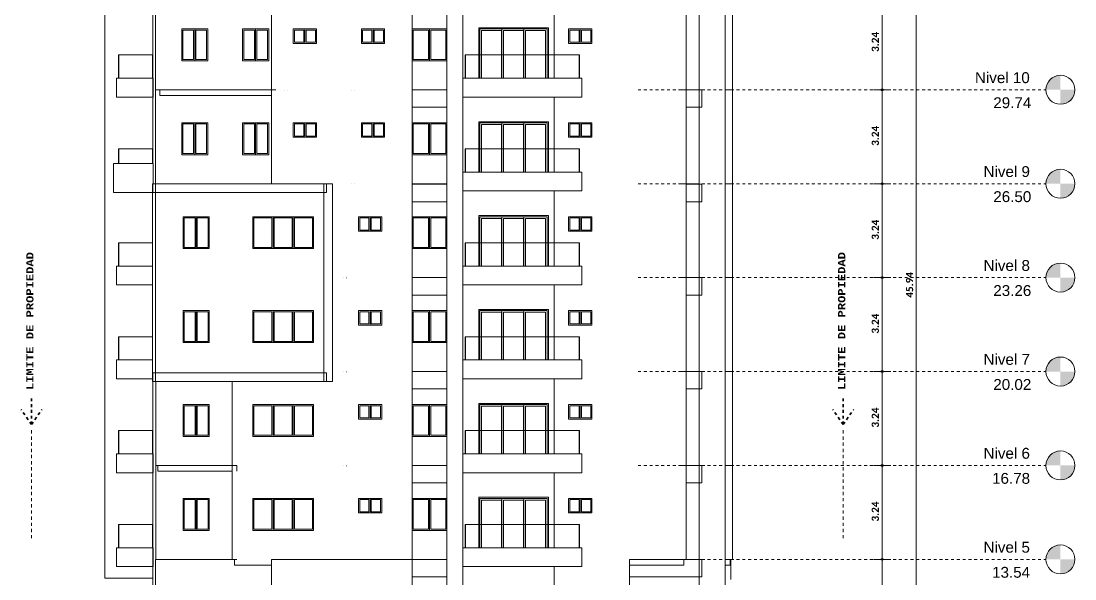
# Model space of a CAD drawing. Header units: metres. Extents: x -144 to 1000, y -717 to 29.
# Drawn here: x 32.88 to 69.24, y -646.82 to -627.57 of the extents above; entities that cross this region are included whole.
import ezdxf

# ---------------------------------------------------------------- set-up
doc = ezdxf.new("R2010")
doc.units = ezdxf.units.M
for name, pattern in [('Basculante', [0.11625, 0.075, -0.04125]), ('basculante modificado', [0.18, 0.1125, -0.0675]), ('Punto 1 mm', [0.075, 0, -0.075])]:
    doc.linetypes.add(name, pattern=pattern)
doc.layers.get('0').update_dxf_attribs({"color": 1})
for name, color, linetype, lineweight in [('A-ANNO-DIMS', 1, 'Continuous', 9), ('A-DETL', 1, 'Continuous', 9), ('A-DOOR-FRAM', 1, 'Continuous', 9), ('A-FLOR', 2, 'Continuous', 9), ('A-FLOR-HRAL', 1, 'Continuous', 9), ('A-FLOR-LEVL', 51, 'Continuous', 9), ('A-GLAZ', 1, 'Continuous', 9), ('A-WALL', 4, 'Continuous', 9), ('G-ANNO-TEXT', 2, 'Continuous', 9), ('P-SANR-FIXT', 1, 'Continuous', 9), ('S-BEAM', 1, 'Continuous', 9), ('S-COLS', 7, 'Continuous', 9)]:
    doc.layers.add(name, color=color, linetype=linetype, lineweight=lineweight)
doc.styles.add('Arial', font='arial.ttf', dxfattribs={"height": 0.433594})
doc.styles.add('Calibri_B', font='calibrib.ttf', dxfattribs={"height": 0.165})
doc.styles.add('Courier New_B', font='courbd.ttf', dxfattribs={"height": 0.1125})

# ---------------------------------------------------------------- blocks, each defined once
blk = doc.blocks.new('WEWE')
at = {"layer": 'A-ANNO-DIMS', "lineweight": 25}
h = blk.add_hatch(color=256, dxfattribs=at)
edge = h.paths.add_edge_path()
edge.add_arc((62.586, -629.942), 0.0312, 0, 360)
h = blk.add_hatch(color=256, dxfattribs=at)
edge = h.paths.add_edge_path()
edge.add_arc((62.586, -629.942), 0.0312, 0, 360)
h = blk.add_hatch(color=256, dxfattribs=at)
edge = h.paths.add_edge_path()
edge.add_arc((62.586, -633.182), 0.0312, 0, 360)
h = blk.add_hatch(color=256, dxfattribs=at)
edge = h.paths.add_edge_path()
edge.add_arc((62.586, -633.182), 0.0312, 0, 360)
h = blk.add_hatch(color=256, dxfattribs=at)
edge = h.paths.add_edge_path()
edge.add_arc((62.586, -636.422), 0.0312, 0, 360)
h = blk.add_hatch(color=256, dxfattribs=at)
edge = h.paths.add_edge_path()
edge.add_arc((62.586, -636.422), 0.0312, 0, 360)
h = blk.add_hatch(color=256, dxfattribs=at)
edge = h.paths.add_edge_path()
edge.add_arc((62.586, -639.662), 0.0312, 0, 360)
h = blk.add_hatch(color=256, dxfattribs=at)
edge = h.paths.add_edge_path()
edge.add_arc((62.586, -639.662), 0.0312, 0, 360)
h = blk.add_hatch(color=256, dxfattribs=at)
edge = h.paths.add_edge_path()
edge.add_arc((62.586, -642.902), 0.0312, 0, 360)
h = blk.add_hatch(color=256, dxfattribs=at)
edge = h.paths.add_edge_path()
edge.add_arc((62.586, -642.902), 0.0312, 0, 360)
h = blk.add_hatch(color=256, dxfattribs=at)
edge = h.paths.add_edge_path()
edge.add_arc((62.586, -646.142), 0.0312, 0, 360)
h = blk.add_hatch(color=256, dxfattribs=at)
edge = h.paths.add_edge_path()
edge.add_arc((62.586, -646.142), 0.0312, 0, 360)
at = {"layer": 'A-FLOR-LEVL'}
h = blk.add_hatch(color=256, dxfattribs=at)
edge = h.paths.add_edge_path()
edge.add_line((68.74, -629.942), (68.24, -629.942))
edge.add_arc((68.74, -629.942), 0.5, 90, 180, ccw=False)
edge.add_line((68.74, -629.442), (68.74, -629.942))
h = blk.add_hatch(color=256, dxfattribs=at)
edge = h.paths.add_edge_path()
edge.add_line((68.74, -630.442), (68.74, -629.942))
edge.add_line((68.74, -629.942), (69.24, -629.942))
edge.add_arc((68.74, -629.942), 0.5, 270, 360, ccw=False)
h = blk.add_hatch(color=256, dxfattribs=at)
edge = h.paths.add_edge_path()
edge.add_line((68.74, -633.182), (68.24, -633.182))
edge.add_arc((68.74, -633.182), 0.5, 90, 180, ccw=False)
edge.add_line((68.74, -632.682), (68.74, -633.182))
h = blk.add_hatch(color=256, dxfattribs=at)
edge = h.paths.add_edge_path()
edge.add_line((68.74, -633.682), (68.74, -633.182))
edge.add_line((68.74, -633.182), (69.24, -633.182))
edge.add_arc((68.74, -633.182), 0.5, 270, 360, ccw=False)
h = blk.add_hatch(color=256, dxfattribs=at)
edge = h.paths.add_edge_path()
edge.add_line((68.74, -636.422), (68.24, -636.422))
edge.add_arc((68.74, -636.422), 0.5, 90, 180, ccw=False)
edge.add_line((68.74, -635.922), (68.74, -636.422))
h = blk.add_hatch(color=256, dxfattribs=at)
edge = h.paths.add_edge_path()
edge.add_line((68.74, -636.922), (68.74, -636.422))
edge.add_line((68.74, -636.422), (69.24, -636.422))
edge.add_arc((68.74, -636.422), 0.5, 270, 360, ccw=False)
h = blk.add_hatch(color=256, dxfattribs=at)
edge = h.paths.add_edge_path()
edge.add_line((68.74, -639.662), (68.24, -639.662))
edge.add_arc((68.74, -639.662), 0.5, 90, 180, ccw=False)
edge.add_line((68.74, -639.162), (68.74, -639.662))
h = blk.add_hatch(color=256, dxfattribs=at)
edge = h.paths.add_edge_path()
edge.add_line((68.74, -640.162), (68.74, -639.662))
edge.add_line((68.74, -639.662), (69.24, -639.662))
edge.add_arc((68.74, -639.662), 0.5, 270, 360, ccw=False)
h = blk.add_hatch(color=256, dxfattribs=at)
edge = h.paths.add_edge_path()
edge.add_line((68.74, -642.902), (68.24, -642.902))
edge.add_arc((68.74, -642.902), 0.5, 90, 180, ccw=False)
edge.add_line((68.74, -642.402), (68.74, -642.902))
h = blk.add_hatch(color=256, dxfattribs=at)
edge = h.paths.add_edge_path()
edge.add_line((68.74, -643.402), (68.74, -642.902))
edge.add_line((68.74, -642.902), (69.24, -642.902))
edge.add_arc((68.74, -642.902), 0.5, 270, 360, ccw=False)
h = blk.add_hatch(color=256, dxfattribs=at)
edge = h.paths.add_edge_path()
edge.add_line((68.74, -646.142), (68.24, -646.142))
edge.add_arc((68.74, -646.142), 0.5, 90, 180, ccw=False)
edge.add_line((68.74, -645.642), (68.74, -646.142))
h = blk.add_hatch(color=256, dxfattribs=at)
edge = h.paths.add_edge_path()
edge.add_line((68.74, -646.642), (68.74, -646.142))
edge.add_line((68.74, -646.142), (69.24, -646.142))
edge.add_arc((68.74, -646.142), 0.5, 270, 360, ccw=False)
at = {"layer": 'A-ANNO-DIMS'}
for p, q in [((63.768, -613.742), (63.768, -659.682)), ((62.586, -626.702), (62.586, -629.942)), ((62.586, -629.942), (62.286, -629.942)), ((62.586, -629.942), (62.286, -629.942)), ((62.586, -629.942), (62.886, -629.942)), ((62.586, -629.942), (62.586, -633.182)), ((62.586, -629.942), (62.886, -629.942)), ((62.586, -633.182), (62.286, -633.182)), ((62.586, -633.182), (62.286, -633.182)), ((62.586, -633.182), (62.886, -633.182)), ((62.586, -633.182), (62.586, -636.422)), ((62.586, -633.182), (62.886, -633.182)), ((62.586, -636.422), (62.286, -636.422)), ((62.586, -636.422), (62.286, -636.422)), ((62.586, -636.422), (62.886, -636.422)), ((62.586, -636.422), (62.586, -639.662)), ((62.586, -636.422), (62.886, -636.422)), ((62.586, -639.662), (62.286, -639.662)), ((62.586, -639.662), (62.286, -639.662)), ((62.586, -639.662), (62.886, -639.662)), ((62.586, -639.662), (62.586, -642.902)), ((62.586, -639.662), (62.886, -639.662)), ((62.586, -642.902), (62.286, -642.902)), ((62.586, -642.902), (62.286, -642.902)), ((62.586, -642.902), (62.886, -642.902)), ((62.586, -642.902), (62.586, -646.142)), ((62.586, -642.902), (62.886, -642.902)), ((62.586, -646.142), (62.286, -646.142)), ((62.586, -646.142), (62.286, -646.142)), ((62.586, -646.142), (62.886, -646.142)), ((62.586, -646.142), (62.586, -649.382)), ((62.586, -646.142), (62.886, -646.142))]:
    blk.add_line(p, q, dxfattribs=at)
at = {"layer": 'A-ANNO-DIMS', "lineweight": 25}
for centre in [(62.586, -629.942), (62.586, -629.942), (62.586, -633.182), (62.586, -633.182), (62.586, -636.422), (62.586, -636.422), (62.586, -639.662), (62.586, -639.662), (62.586, -642.902), (62.586, -642.902), (62.586, -646.142), (62.586, -646.142)]:
    blk.add_circle(centre, 0.0312, dxfattribs=at)
at = {"layer": 'A-DETL', "color": 7, "linetype": 'Basculante', "lineweight": 35}
for p, q in [((33.24, -641.488), (33.24, -640.574)), ((61.248, -641.488), (61.248, -640.574)), ((33.24, -641.488), (32.88, -640.974)), ((33.24, -641.488), (33.599, -640.974)), ((61.248, -641.488), (60.889, -640.974)), ((61.248, -641.488), (61.607, -640.974))]:
    blk.add_line(p, q, dxfattribs=at)
at = {"layer": 'A-DETL', "color": 7, "linetype": 'basculante modificado'}
for p, q in [((33.24, -641.69), (33.24, -645.499)), ((61.248, -641.69), (61.248, -645.499))]:
    blk.add_line(p, q, dxfattribs=at)
at = {"layer": 'A-DOOR-FRAM'}
for p, q in [((51.073, -627.802), (48.673, -627.802)), ((48.673, -628.742), (48.673, -627.802)), ((48.713, -627.842), (48.713, -628.742)), ((48.713, -627.842), (51.033, -627.842)), ((48.768, -628.742), (48.768, -627.897)), ((48.768, -627.897), (49.459, -627.897)), ((49.459, -627.897), (49.459, -628.742)), ((49.473, -627.842), (49.473, -628.742)), ((49.528, -628.742), (49.528, -627.897)), ((49.528, -627.897), (50.219, -627.897)), ((50.219, -627.897), (50.219, -628.742)), ((50.232, -627.842), (50.232, -628.742)), ((50.287, -628.742), (50.287, -627.897)), ((50.287, -627.897), (50.978, -627.897)), ((50.978, -627.897), (50.978, -628.742)), ((51.033, -627.842), (51.033, -628.742)), ((51.073, -628.742), (51.073, -627.802)), ((51.073, -631.042), (48.673, -631.042)), ((48.673, -631.982), (48.673, -631.042)), ((48.713, -631.082), (48.713, -631.982)), ((48.713, -631.082), (51.033, -631.082)), ((48.768, -631.982), (48.768, -631.137)), ((48.768, -631.137), (49.459, -631.137)), ((49.459, -631.137), (49.459, -631.982)), ((49.473, -631.082), (49.473, -631.982)), ((49.528, -631.982), (49.528, -631.137)), ((49.528, -631.137), (50.219, -631.137)), ((50.219, -631.137), (50.219, -631.982)), ((50.232, -631.082), (50.232, -631.982)), ((50.287, -631.982), (50.287, -631.137)), ((50.287, -631.137), (50.978, -631.137)), ((50.978, -631.137), (50.978, -631.982)), ((51.033, -631.082), (51.033, -631.982)), ((51.073, -631.982), (51.073, -631.042)), ((51.073, -634.282), (48.673, -634.282)), ((48.673, -635.222), (48.673, -634.282)), ((48.713, -634.322), (48.713, -635.222)), ((48.713, -634.322), (51.033, -634.322)), ((48.768, -635.222), (48.768, -634.377)), ((48.768, -634.377), (49.459, -634.377)), ((49.459, -634.377), (49.459, -635.222)), ((49.473, -634.322), (49.473, -635.222)), ((49.528, -635.222), (49.528, -634.377)), ((49.528, -634.377), (50.219, -634.377)), ((50.219, -634.377), (50.219, -635.222)), ((50.232, -634.322), (50.232, -635.222)), ((50.287, -635.222), (50.287, -634.377)), ((50.287, -634.377), (50.978, -634.377)), ((50.978, -634.377), (50.978, -635.222)), ((51.033, -634.322), (51.033, -635.222)), ((51.073, -635.222), (51.073, -634.282)), ((51.073, -637.522), (48.673, -637.522)), ((48.673, -638.462), (48.673, -637.522)), ((48.713, -637.562), (48.713, -638.462)), ((48.713, -637.562), (51.033, -637.562)), ((48.768, -638.462), (48.768, -637.617)), ((48.768, -637.617), (49.459, -637.617)), ((49.459, -637.617), (49.459, -638.462)), ((49.473, -637.562), (49.473, -638.462)), ((49.528, -638.462), (49.528, -637.617)), ((49.528, -637.617), (50.219, -637.617)), ((50.219, -637.617), (50.219, -638.462)), ((50.232, -637.562), (50.232, -638.462)), ((50.287, -638.462), (50.287, -637.617)), ((50.287, -637.617), (50.978, -637.617)), ((50.978, -637.617), (50.978, -638.462)), ((51.033, -637.562), (51.033, -638.462)), ((51.073, -638.462), (51.073, -637.522)), ((51.073, -640.762), (48.673, -640.762)), ((48.673, -641.702), (48.673, -640.762)), ((48.713, -640.802), (48.713, -641.702)), ((48.713, -640.802), (51.033, -640.802)), ((48.768, -641.702), (48.768, -640.857)), ((48.768, -640.857), (49.459, -640.857)), ((49.459, -640.857), (49.459, -641.702)), ((49.473, -640.802), (49.473, -641.702)), ((49.528, -641.702), (49.528, -640.857)), ((49.528, -640.857), (50.219, -640.857)), ((50.219, -640.857), (50.219, -641.702)), ((50.232, -640.802), (50.232, -641.702)), ((50.287, -641.702), (50.287, -640.857)), ((50.287, -640.857), (50.978, -640.857)), ((50.978, -640.857), (50.978, -641.702)), ((51.033, -640.802), (51.033, -641.702)), ((51.073, -641.702), (51.073, -640.762)), ((51.073, -644.002), (48.673, -644.002)), ((48.673, -644.942), (48.673, -644.002)), ((48.713, -644.042), (48.713, -644.942)), ((48.713, -644.042), (51.033, -644.042)), ((48.768, -644.942), (48.768, -644.097)), ((48.768, -644.097), (49.459, -644.097)), ((49.459, -644.097), (49.459, -644.942)), ((49.473, -644.042), (49.473, -644.942)), ((49.528, -644.942), (49.528, -644.097)), ((49.528, -644.097), (50.219, -644.097)), ((50.219, -644.097), (50.219, -644.942)), ((50.232, -644.042), (50.232, -644.942)), ((50.287, -644.942), (50.287, -644.097)), ((50.287, -644.097), (50.978, -644.097)), ((50.978, -644.097), (50.978, -644.942)), ((51.033, -644.042), (51.033, -644.942)), ((51.073, -644.942), (51.073, -644.002))]:
    blk.add_line(p, q, dxfattribs=at)
at = {"layer": 'A-DOOR-FRAM', "color": 254, "true_color": 0xcccccc}
for p, q in [((48.673, -629.542), (48.673, -628.742)), ((48.713, -628.742), (48.713, -629.542)), ((48.768, -629.542), (48.768, -628.742)), ((49.459, -628.742), (49.459, -629.542)), ((49.473, -628.742), (49.473, -629.542)), ((49.528, -629.542), (49.528, -628.742)), ((50.219, -628.742), (50.219, -629.542)), ((50.232, -628.742), (50.232, -629.542)), ((50.287, -629.542), (50.287, -628.742)), ((50.978, -628.742), (50.978, -629.542)), ((51.033, -628.742), (51.033, -629.542)), ((51.073, -629.542), (51.073, -628.742)), ((48.673, -632.782), (48.673, -631.982)), ((48.713, -631.982), (48.713, -632.782)), ((48.768, -632.782), (48.768, -631.982)), ((49.459, -631.982), (49.459, -632.782)), ((49.473, -631.982), (49.473, -632.782)), ((49.528, -632.782), (49.528, -631.982)), ((50.219, -631.982), (50.219, -632.782)), ((50.232, -631.982), (50.232, -632.782)), ((50.287, -632.782), (50.287, -631.982)), ((50.978, -631.982), (50.978, -632.782)), ((51.033, -631.982), (51.033, -632.782)), ((51.073, -632.782), (51.073, -631.982)), ((48.673, -636.022), (48.673, -635.222)), ((48.713, -635.222), (48.713, -636.022)), ((48.768, -636.022), (48.768, -635.222)), ((49.459, -635.222), (49.459, -636.022)), ((49.473, -635.222), (49.473, -636.022)), ((49.528, -636.022), (49.528, -635.222)), ((50.219, -635.222), (50.219, -636.022)), ((50.232, -635.222), (50.232, -636.022)), ((50.287, -636.022), (50.287, -635.222)), ((50.978, -635.222), (50.978, -636.022)), ((51.033, -635.222), (51.033, -636.022)), ((51.073, -636.022), (51.073, -635.222)), ((48.673, -639.262), (48.673, -638.462)), ((48.713, -638.462), (48.713, -639.262)), ((48.768, -639.262), (48.768, -638.462)), ((49.459, -638.462), (49.459, -639.262)), ((49.473, -638.462), (49.473, -639.262)), ((49.528, -639.262), (49.528, -638.462)), ((50.219, -638.462), (50.219, -639.262)), ((50.232, -638.462), (50.232, -639.262)), ((50.287, -639.262), (50.287, -638.462)), ((50.978, -638.462), (50.978, -639.262)), ((51.033, -638.462), (51.033, -639.262)), ((51.073, -639.262), (51.073, -638.462)), ((48.673, -642.502), (48.673, -641.702)), ((48.713, -641.702), (48.713, -642.502)), ((48.768, -642.502), (48.768, -641.702)), ((49.459, -641.702), (49.459, -642.502)), ((49.473, -641.702), (49.473, -642.502)), ((49.528, -642.502), (49.528, -641.702)), ((50.219, -641.702), (50.219, -642.502)), ((50.232, -641.702), (50.232, -642.502)), ((50.287, -642.502), (50.287, -641.702)), ((50.978, -641.702), (50.978, -642.502)), ((51.033, -641.702), (51.033, -642.502)), ((51.073, -642.502), (51.073, -641.702)), ((48.673, -645.742), (48.673, -644.942)), ((48.713, -644.942), (48.713, -645.742)), ((48.768, -645.742), (48.768, -644.942)), ((49.459, -644.942), (49.459, -645.742)), ((49.473, -644.942), (49.473, -645.742)), ((49.528, -645.742), (49.528, -644.942)), ((50.219, -644.942), (50.219, -645.742)), ((50.232, -644.942), (50.232, -645.742)), ((50.287, -645.742), (50.287, -644.942)), ((50.978, -644.942), (50.978, -645.742)), ((51.033, -644.942), (51.033, -645.742)), ((51.073, -645.742), (51.073, -644.942))]:
    blk.add_line(p, q, dxfattribs=at)
at = {"layer": 'A-FLOR'}
for p, q in [((40.244, -646.142), (40.244, -646.342)), ((41.523, -646.342), (40.244, -646.342)), ((55.748, -646.342), (53.873, -646.342)), ((55.748, -646.142), (55.748, -646.342)), ((57.348, -646.342), (57.173, -646.342)), ((57.348, -646.142), (57.348, -646.342))]:
    blk.add_line(p, q, dxfattribs=at)
at = {"layer": 'A-FLOR-HRAL'}
for p, q in [((36.237, -629.542), (36.237, -628.742)), ((37.418, -628.742), (36.237, -628.742)), ((37.418, -628.742), (37.418, -629.542)), ((48.198, -628.742), (52.145, -628.742)), ((48.198, -628.742), (48.198, -629.542)), ((52.145, -628.742), (52.145, -629.542)), ((36.237, -632.482), (36.237, -631.982)), ((37.418, -631.982), (36.237, -631.982)), ((37.418, -631.982), (37.418, -632.482)), ((48.198, -631.982), (52.145, -631.982)), ((48.198, -631.982), (48.198, -632.782)), ((52.145, -631.982), (52.145, -632.782)), ((36.237, -636.022), (36.237, -635.222)), ((37.413, -635.222), (36.237, -635.222)), ((48.198, -635.222), (52.145, -635.222)), ((48.198, -635.222), (48.198, -636.022)), ((52.145, -635.222), (52.145, -636.022)), ((36.237, -639.262), (36.237, -638.462)), ((37.413, -638.462), (36.237, -638.462)), ((48.198, -638.462), (52.145, -638.462)), ((48.198, -638.462), (48.198, -639.262)), ((52.145, -638.462), (52.145, -639.262)), ((36.237, -642.502), (36.237, -641.702)), ((37.418, -641.702), (36.237, -641.702)), ((37.418, -641.702), (37.418, -642.502)), ((48.198, -641.702), (52.145, -641.702)), ((48.198, -641.702), (48.198, -642.502)), ((52.145, -641.702), (52.145, -642.502)), ((36.237, -645.742), (36.237, -644.942)), ((37.418, -644.942), (36.237, -644.942)), ((37.418, -644.942), (37.418, -645.742)), ((48.198, -644.942), (52.145, -644.942)), ((48.198, -644.942), (48.198, -645.742)), ((52.145, -644.942), (52.145, -645.742))]:
    blk.add_line(p, q, dxfattribs=at)
at = {"layer": 'A-FLOR-HRAL', "color": 254, "true_color": 0xcccccc}
for p, q in [((36.237, -628.742), (36.249, -628.742)), ((36.249, -628.742), (36.249, -629.542)), ((37.418, -628.742), (36.249, -628.742)), ((37.418, -629.542), (37.418, -628.742)), ((48.198, -629.542), (48.198, -628.742)), ((48.198, -628.742), (48.21, -628.742)), ((48.21, -628.742), (48.198, -628.742)), ((48.21, -629.542), (48.21, -628.742)), ((48.21, -628.742), (48.21, -629.542)), ((48.21, -628.742), (52.133, -628.742)), ((52.133, -628.742), (52.145, -628.742)), ((52.133, -629.542), (52.133, -628.742)), ((52.133, -629.542), (52.133, -628.742)), ((52.133, -628.742), (52.145, -628.742)), ((52.145, -628.742), (52.145, -629.542)), ((36.237, -631.982), (36.249, -631.982)), ((36.249, -631.982), (36.249, -632.482)), ((37.418, -631.982), (36.249, -631.982)), ((37.418, -632.482), (37.418, -631.982)), ((48.198, -632.782), (48.198, -631.982)), ((48.198, -631.982), (48.21, -631.982)), ((48.21, -631.982), (48.198, -631.982)), ((48.21, -632.782), (48.21, -631.982)), ((48.21, -631.982), (48.21, -632.782)), ((48.21, -631.982), (52.133, -631.982)), ((52.133, -631.982), (52.145, -631.982)), ((52.133, -632.782), (52.133, -631.982)), ((52.133, -632.782), (52.133, -631.982)), ((52.133, -631.982), (52.145, -631.982)), ((52.145, -631.982), (52.145, -632.782)), ((36.237, -635.222), (36.249, -635.222)), ((36.249, -635.222), (36.249, -636.022)), ((37.413, -635.222), (36.249, -635.222)), ((48.198, -636.022), (48.198, -635.222)), ((48.198, -635.222), (48.21, -635.222)), ((48.21, -635.222), (48.198, -635.222)), ((48.21, -636.022), (48.21, -635.222)), ((48.21, -635.222), (48.21, -636.022)), ((48.21, -635.222), (52.133, -635.222)), ((52.133, -635.222), (52.145, -635.222)), ((52.133, -636.022), (52.133, -635.222)), ((52.133, -636.022), (52.133, -635.222)), ((52.133, -635.222), (52.145, -635.222)), ((52.145, -635.222), (52.145, -636.022)), ((36.237, -638.462), (36.249, -638.462)), ((36.249, -638.462), (36.249, -639.262)), ((37.413, -638.462), (36.249, -638.462)), ((48.198, -639.262), (48.198, -638.462)), ((48.198, -638.462), (48.21, -638.462)), ((48.21, -638.462), (48.198, -638.462)), ((48.21, -639.262), (48.21, -638.462)), ((48.21, -638.462), (48.21, -639.262)), ((48.21, -638.462), (52.133, -638.462)), ((52.133, -638.462), (52.145, -638.462)), ((52.133, -639.262), (52.133, -638.462)), ((52.133, -639.262), (52.133, -638.462)), ((52.133, -638.462), (52.145, -638.462)), ((52.145, -638.462), (52.145, -639.262)), ((36.237, -641.702), (36.249, -641.702)), ((36.249, -641.702), (36.249, -642.502)), ((37.418, -641.702), (36.249, -641.702)), ((37.418, -642.502), (37.418, -641.702)), ((48.198, -642.502), (48.198, -641.702)), ((48.198, -641.702), (48.21, -641.702)), ((48.21, -641.702), (48.198, -641.702)), ((48.21, -642.502), (48.21, -641.702)), ((48.21, -641.702), (48.21, -642.502)), ((48.21, -641.702), (52.133, -641.702)), ((52.133, -641.702), (52.145, -641.702)), ((52.133, -642.502), (52.133, -641.702)), ((52.133, -642.502), (52.133, -641.702)), ((52.133, -641.702), (52.145, -641.702)), ((52.145, -641.702), (52.145, -642.502)), ((36.237, -644.942), (36.249, -644.942)), ((36.249, -644.942), (36.249, -645.742)), ((37.418, -644.942), (36.249, -644.942)), ((37.418, -645.742), (37.418, -644.942)), ((48.198, -645.742), (48.198, -644.942)), ((48.198, -644.942), (48.21, -644.942)), ((48.21, -644.942), (48.198, -644.942)), ((48.21, -645.742), (48.21, -644.942)), ((48.21, -644.942), (48.21, -645.742)), ((48.21, -644.942), (52.133, -644.942)), ((52.133, -644.942), (52.145, -644.942)), ((52.133, -645.742), (52.133, -644.942)), ((52.133, -645.742), (52.133, -644.942)), ((52.133, -644.942), (52.145, -644.942)), ((52.145, -644.942), (52.145, -645.742))]:
    blk.add_line(p, q, dxfattribs=at)
at = {"layer": 'A-FLOR-LEVL', "color": 251, "linetype": 'Punto 1 mm', "true_color": 0x6c6c6c}
for p, q in [((54.168, -629.942), (68.24, -629.942)), ((54.168, -633.182), (68.24, -633.182)), ((54.168, -636.422), (68.24, -636.422)), ((54.168, -639.662), (68.24, -639.662)), ((54.168, -642.902), (68.24, -642.902)), ((54.168, -646.142), (68.24, -646.142))]:
    blk.add_line(p, q, dxfattribs=at)
at = {"layer": 'A-FLOR-LEVL'}
for centre in [(68.74, -629.942), (68.74, -633.182), (68.74, -636.422), (68.74, -639.662), (68.74, -642.902), (68.74, -646.142)]:
    blk.add_circle(centre, 0.5, dxfattribs=at)
at = {"layer": 'A-GLAZ'}
for p, q in [((38.463, -627.882), (38.463, -628.902)), ((38.833, -627.882), (38.463, -627.882)), ((38.833, -628.902), (38.833, -627.882)), ((38.873, -628.942), (38.873, -627.842)), ((38.873, -627.842), (38.873, -628.942)), ((38.913, -627.882), (38.913, -628.902)), ((39.283, -627.882), (38.913, -627.882)), ((39.283, -628.902), (39.283, -627.882)), ((40.563, -627.882), (40.563, -628.902)), ((40.933, -627.882), (40.563, -627.882)), ((40.933, -628.902), (40.933, -627.882)), ((40.973, -628.942), (40.973, -627.842)), ((40.973, -627.842), (40.973, -628.942)), ((41.013, -627.882), (41.013, -628.902)), ((41.383, -627.882), (41.013, -627.882)), ((41.383, -628.902), (41.383, -627.882)), ((42.633, -627.882), (42.313, -627.882)), ((42.313, -627.882), (42.313, -628.302)), ((42.633, -628.302), (42.633, -627.882)), ((42.673, -627.842), (42.673, -628.342)), ((42.673, -628.342), (42.673, -627.842)), ((43.033, -627.882), (42.713, -627.882)), ((42.713, -627.882), (42.713, -628.302)), ((43.033, -628.302), (43.033, -627.882)), ((44.983, -627.882), (44.663, -627.882)), ((44.663, -627.882), (44.663, -628.302)), ((44.983, -628.302), (44.983, -627.882)), ((45.023, -628.342), (45.023, -627.842)), ((45.023, -627.842), (45.023, -628.342)), ((45.383, -627.882), (45.063, -627.882)), ((45.063, -627.882), (45.063, -628.302)), ((45.383, -628.302), (45.383, -627.882)), ((46.413, -627.882), (46.413, -628.902)), ((46.933, -627.882), (46.413, -627.882)), ((46.933, -628.902), (46.933, -627.882)), ((46.973, -627.842), (46.973, -628.942)), ((46.973, -628.942), (46.973, -627.842)), ((47.013, -627.882), (47.013, -628.902)), ((47.533, -627.882), (47.013, -627.882)), ((47.533, -628.902), (47.533, -627.882)), ((52.133, -627.882), (51.813, -627.882)), ((51.813, -627.882), (51.813, -628.302)), ((52.133, -628.302), (52.133, -627.882)), ((52.173, -628.342), (52.173, -627.842)), ((52.173, -627.842), (52.173, -628.342)), ((52.533, -627.882), (52.213, -627.882)), ((52.213, -627.882), (52.213, -628.302)), ((52.533, -628.302), (52.533, -627.882)), ((42.633, -628.302), (42.313, -628.302)), ((43.033, -628.302), (42.713, -628.302)), ((44.983, -628.302), (44.663, -628.302)), ((45.383, -628.302), (45.063, -628.302)), ((52.133, -628.302), (51.813, -628.302)), ((52.533, -628.302), (52.213, -628.302)), ((38.833, -628.902), (38.463, -628.902)), ((39.283, -628.902), (38.913, -628.902)), ((40.933, -628.902), (40.563, -628.902)), ((41.383, -628.902), (41.013, -628.902)), ((46.933, -628.902), (46.413, -628.902)), ((47.533, -628.902), (47.013, -628.902)), ((38.463, -631.122), (38.463, -632.142)), ((38.833, -631.122), (38.463, -631.122)), ((38.833, -632.142), (38.833, -631.122)), ((38.873, -632.182), (38.873, -631.082)), ((38.873, -631.082), (38.873, -632.182)), ((38.913, -631.122), (38.913, -632.142)), ((39.283, -631.122), (38.913, -631.122)), ((39.283, -632.142), (39.283, -631.122)), ((40.563, -631.122), (40.563, -632.142)), ((40.933, -631.122), (40.563, -631.122)), ((40.933, -632.142), (40.933, -631.122)), ((40.973, -632.182), (40.973, -631.082)), ((40.973, -631.082), (40.973, -632.182)), ((41.013, -631.122), (41.013, -632.142)), ((41.383, -631.122), (41.013, -631.122)), ((41.383, -632.142), (41.383, -631.122)), ((42.633, -631.122), (42.313, -631.122)), ((42.313, -631.122), (42.313, -631.542)), ((42.633, -631.542), (42.633, -631.122)), ((42.673, -631.082), (42.673, -631.582)), ((42.673, -631.582), (42.673, -631.082)), ((43.033, -631.122), (42.713, -631.122)), ((42.713, -631.122), (42.713, -631.542)), ((43.033, -631.542), (43.033, -631.122)), ((44.983, -631.122), (44.663, -631.122)), ((44.663, -631.122), (44.663, -631.542)), ((44.983, -631.542), (44.983, -631.122)), ((45.023, -631.582), (45.023, -631.082)), ((45.023, -631.082), (45.023, -631.582)), ((45.383, -631.122), (45.063, -631.122)), ((45.063, -631.122), (45.063, -631.542)), ((45.383, -631.542), (45.383, -631.122)), ((46.413, -631.122), (46.413, -632.142)), ((46.933, -631.122), (46.413, -631.122)), ((46.933, -632.142), (46.933, -631.122)), ((46.973, -631.082), (46.973, -632.182)), ((46.973, -632.182), (46.973, -631.082)), ((47.013, -631.122), (47.013, -632.142)), ((47.533, -631.122), (47.013, -631.122)), ((47.533, -632.142), (47.533, -631.122)), ((52.133, -631.122), (51.813, -631.122)), ((51.813, -631.122), (51.813, -631.542)), ((52.133, -631.542), (52.133, -631.122)), ((52.173, -631.582), (52.173, -631.082)), ((52.173, -631.082), (52.173, -631.582)), ((52.533, -631.122), (52.213, -631.122)), ((52.213, -631.122), (52.213, -631.542)), ((52.533, -631.542), (52.533, -631.122)), ((42.633, -631.542), (42.313, -631.542)), ((43.033, -631.542), (42.713, -631.542)), ((44.983, -631.542), (44.663, -631.542)), ((45.383, -631.542), (45.063, -631.542)), ((52.133, -631.542), (51.813, -631.542)), ((52.533, -631.542), (52.213, -631.542)), ((38.833, -632.142), (38.463, -632.142)), ((39.283, -632.142), (38.913, -632.142)), ((40.933, -632.142), (40.563, -632.142)), ((41.383, -632.142), (41.013, -632.142)), ((46.933, -632.142), (46.413, -632.142)), ((47.533, -632.142), (47.013, -632.142)), ((38.511, -634.362), (38.511, -635.382)), ((38.881, -634.362), (38.511, -634.362)), ((38.881, -635.382), (38.881, -634.362)), ((38.921, -635.422), (38.921, -634.322)), ((38.921, -634.322), (38.921, -635.422)), ((38.961, -634.362), (38.961, -635.382)), ((39.331, -634.362), (38.961, -634.362)), ((39.331, -635.382), (39.331, -634.362)), ((41.533, -634.362), (40.913, -634.362)), ((40.913, -634.362), (40.913, -635.382)), ((41.533, -635.382), (41.533, -634.362)), ((41.573, -635.422), (41.573, -634.322)), ((41.573, -634.322), (41.573, -635.422)), ((42.233, -634.362), (41.613, -634.362)), ((41.613, -634.362), (41.613, -635.382)), ((42.233, -635.382), (42.233, -634.362)), ((42.273, -634.322), (42.273, -635.422)), ((42.273, -635.422), (42.273, -634.322)), ((42.933, -634.362), (42.313, -634.362)), ((42.313, -634.362), (42.313, -635.382)), ((42.933, -635.382), (42.933, -634.362)), ((44.883, -634.362), (44.563, -634.362)), ((44.563, -634.362), (44.563, -634.782)), ((44.883, -634.782), (44.883, -634.362)), ((44.923, -634.822), (44.923, -634.322)), ((44.923, -634.322), (44.923, -634.822)), ((45.283, -634.362), (44.963, -634.362)), ((44.963, -634.362), (44.963, -634.782)), ((45.283, -634.782), (45.283, -634.362)), ((46.413, -634.362), (46.413, -635.382)), ((46.933, -634.362), (46.413, -634.362)), ((46.933, -635.382), (46.933, -634.362)), ((46.973, -634.322), (46.973, -635.422)), ((46.973, -635.422), (46.973, -634.322)), ((47.013, -634.362), (47.013, -635.382)), ((47.533, -634.362), (47.013, -634.362)), ((47.533, -635.382), (47.533, -634.362)), ((52.133, -634.362), (51.813, -634.362)), ((51.813, -634.362), (51.813, -634.782)), ((52.133, -634.782), (52.133, -634.362)), ((52.173, -634.822), (52.173, -634.322)), ((52.173, -634.322), (52.173, -634.822)), ((52.533, -634.362), (52.213, -634.362)), ((52.213, -634.362), (52.213, -634.782)), ((52.533, -634.782), (52.533, -634.362)), ((44.883, -634.782), (44.563, -634.782)), ((45.283, -634.782), (44.963, -634.782)), ((52.133, -634.782), (51.813, -634.782)), ((52.533, -634.782), (52.213, -634.782)), ((38.881, -635.382), (38.511, -635.382)), ((39.331, -635.382), (38.961, -635.382)), ((41.533, -635.382), (40.913, -635.382)), ((42.233, -635.382), (41.613, -635.382)), ((42.933, -635.382), (42.313, -635.382)), ((46.933, -635.382), (46.413, -635.382)), ((47.533, -635.382), (47.013, -635.382)), ((38.511, -637.602), (38.511, -638.622)), ((38.881, -637.602), (38.511, -637.602)), ((38.881, -638.622), (38.881, -637.602)), ((38.921, -638.662), (38.921, -637.562)), ((38.921, -637.562), (38.921, -638.662)), ((38.961, -637.602), (38.961, -638.622)), ((39.331, -637.602), (38.961, -637.602)), ((39.331, -638.622), (39.331, -637.602)), ((41.533, -637.602), (40.913, -637.602)), ((40.913, -637.602), (40.913, -638.622)), ((41.533, -638.622), (41.533, -637.602)), ((41.573, -638.662), (41.573, -637.562)), ((41.573, -637.562), (41.573, -638.662)), ((42.233, -637.602), (41.613, -637.602)), ((41.613, -637.602), (41.613, -638.622)), ((42.233, -638.622), (42.233, -637.602)), ((42.273, -637.562), (42.273, -638.662)), ((42.273, -638.662), (42.273, -637.562)), ((42.933, -637.602), (42.313, -637.602)), ((42.313, -637.602), (42.313, -638.622)), ((42.933, -638.622), (42.933, -637.602)), ((44.883, -637.602), (44.563, -637.602)), ((44.563, -637.602), (44.563, -638.022)), ((44.883, -638.022), (44.883, -637.602)), ((44.923, -638.062), (44.923, -637.562)), ((44.923, -637.562), (44.923, -638.062)), ((45.283, -637.602), (44.963, -637.602)), ((44.963, -637.602), (44.963, -638.022)), ((45.283, -638.022), (45.283, -637.602)), ((46.413, -637.602), (46.413, -638.622)), ((46.933, -637.602), (46.413, -637.602)), ((46.933, -638.622), (46.933, -637.602)), ((46.973, -637.562), (46.973, -638.662)), ((46.973, -638.662), (46.973, -637.562)), ((47.013, -637.602), (47.013, -638.622)), ((47.533, -637.602), (47.013, -637.602)), ((47.533, -638.622), (47.533, -637.602)), ((52.133, -637.602), (51.813, -637.602)), ((51.813, -637.602), (51.813, -638.022)), ((52.133, -638.022), (52.133, -637.602)), ((52.173, -638.062), (52.173, -637.562)), ((52.173, -637.562), (52.173, -638.062)), ((52.533, -637.602), (52.213, -637.602)), ((52.213, -637.602), (52.213, -638.022)), ((52.533, -638.022), (52.533, -637.602)), ((44.883, -638.022), (44.563, -638.022)), ((45.283, -638.022), (44.963, -638.022)), ((52.133, -638.022), (51.813, -638.022)), ((52.533, -638.022), (52.213, -638.022)), ((38.881, -638.622), (38.511, -638.622)), ((39.331, -638.622), (38.961, -638.622)), ((41.533, -638.622), (40.913, -638.622)), ((42.233, -638.622), (41.613, -638.622)), ((42.933, -638.622), (42.313, -638.622)), ((46.933, -638.622), (46.413, -638.622)), ((47.533, -638.622), (47.013, -638.622)), ((38.511, -640.842), (38.511, -641.862)), ((38.881, -640.842), (38.511, -640.842)), ((38.881, -641.862), (38.881, -640.842)), ((38.921, -641.902), (38.921, -640.802)), ((38.921, -640.802), (38.921, -641.902)), ((38.961, -640.842), (38.961, -641.862)), ((39.331, -640.842), (38.961, -640.842)), ((39.331, -641.862), (39.331, -640.842)), ((41.533, -640.842), (40.913, -640.842)), ((40.913, -640.842), (40.913, -641.862)), ((41.533, -641.862), (41.533, -640.842)), ((41.573, -641.902), (41.573, -640.802)), ((41.573, -640.802), (41.573, -641.902)), ((42.233, -640.842), (41.613, -640.842)), ((41.613, -640.842), (41.613, -641.862)), ((42.233, -641.862), (42.233, -640.842)), ((42.273, -640.802), (42.273, -641.902)), ((42.273, -641.902), (42.273, -640.802)), ((42.933, -640.842), (42.313, -640.842)), ((42.313, -640.842), (42.313, -641.862)), ((42.933, -641.862), (42.933, -640.842)), ((44.883, -640.842), (44.563, -640.842)), ((44.563, -640.842), (44.563, -641.262)), ((44.883, -641.262), (44.883, -640.842)), ((44.923, -641.302), (44.923, -640.802)), ((44.923, -640.802), (44.923, -641.302)), ((45.283, -640.842), (44.963, -640.842)), ((44.963, -640.842), (44.963, -641.262)), ((45.283, -641.262), (45.283, -640.842)), ((46.413, -640.842), (46.413, -641.862)), ((46.933, -640.842), (46.413, -640.842)), ((46.933, -641.862), (46.933, -640.842)), ((46.973, -640.802), (46.973, -641.902)), ((46.973, -641.902), (46.973, -640.802)), ((47.013, -640.842), (47.013, -641.862)), ((47.533, -640.842), (47.013, -640.842)), ((47.533, -641.862), (47.533, -640.842)), ((52.133, -640.842), (51.813, -640.842)), ((51.813, -640.842), (51.813, -641.262)), ((52.133, -641.262), (52.133, -640.842)), ((52.173, -641.302), (52.173, -640.802)), ((52.173, -640.802), (52.173, -641.302)), ((52.533, -640.842), (52.213, -640.842)), ((52.213, -640.842), (52.213, -641.262)), ((52.533, -641.262), (52.533, -640.842)), ((44.883, -641.262), (44.563, -641.262)), ((45.283, -641.262), (44.963, -641.262)), ((52.133, -641.262), (51.813, -641.262)), ((52.533, -641.262), (52.213, -641.262)), ((38.881, -641.862), (38.511, -641.862)), ((39.331, -641.862), (38.961, -641.862)), ((41.533, -641.862), (40.913, -641.862)), ((42.233, -641.862), (41.613, -641.862)), ((42.933, -641.862), (42.313, -641.862)), ((46.933, -641.862), (46.413, -641.862)), ((47.533, -641.862), (47.013, -641.862)), ((38.511, -644.082), (38.511, -645.102)), ((38.881, -644.082), (38.511, -644.082)), ((38.881, -645.102), (38.881, -644.082)), ((38.921, -645.142), (38.921, -644.042)), ((38.921, -644.042), (38.921, -645.142)), ((38.961, -644.082), (38.961, -645.102)), ((39.331, -644.082), (38.961, -644.082)), ((39.331, -645.102), (39.331, -644.082)), ((41.533, -644.082), (40.913, -644.082)), ((40.913, -644.082), (40.913, -645.102)), ((41.533, -645.102), (41.533, -644.082)), ((41.573, -645.142), (41.573, -644.042)), ((41.573, -644.042), (41.573, -645.142)), ((42.233, -644.082), (41.613, -644.082)), ((41.613, -644.082), (41.613, -645.102)), ((42.233, -645.102), (42.233, -644.082)), ((42.273, -644.042), (42.273, -645.142)), ((42.273, -645.142), (42.273, -644.042)), ((42.933, -644.082), (42.313, -644.082)), ((42.313, -644.082), (42.313, -645.102)), ((42.933, -645.102), (42.933, -644.082)), ((44.883, -644.082), (44.563, -644.082)), ((44.563, -644.082), (44.563, -644.502)), ((44.883, -644.502), (44.883, -644.082)), ((44.923, -644.542), (44.923, -644.042)), ((44.923, -644.042), (44.923, -644.542)), ((45.283, -644.082), (44.963, -644.082)), ((44.963, -644.082), (44.963, -644.502)), ((45.283, -644.502), (45.283, -644.082)), ((46.413, -644.082), (46.413, -645.102)), ((46.933, -644.082), (46.413, -644.082)), ((46.933, -645.102), (46.933, -644.082)), ((46.973, -644.042), (46.973, -645.142)), ((46.973, -645.142), (46.973, -644.042)), ((47.013, -644.082), (47.013, -645.102)), ((47.533, -644.082), (47.013, -644.082)), ((47.533, -645.102), (47.533, -644.082)), ((52.133, -644.082), (51.813, -644.082)), ((51.813, -644.082), (51.813, -644.502)), ((52.133, -644.502), (52.133, -644.082)), ((52.173, -644.542), (52.173, -644.042)), ((52.173, -644.042), (52.173, -644.542)), ((52.533, -644.082), (52.213, -644.082)), ((52.213, -644.082), (52.213, -644.502)), ((52.533, -644.502), (52.533, -644.082)), ((44.883, -644.502), (44.563, -644.502)), ((45.283, -644.502), (44.963, -644.502)), ((52.133, -644.502), (51.813, -644.502)), ((52.533, -644.502), (52.213, -644.502)), ((38.881, -645.102), (38.511, -645.102)), ((39.331, -645.102), (38.961, -645.102)), ((41.533, -645.102), (40.913, -645.102)), ((42.233, -645.102), (41.613, -645.102)), ((42.933, -645.102), (42.313, -645.102)), ((46.933, -645.102), (46.413, -645.102)), ((47.533, -645.102), (47.013, -645.102))]:
    blk.add_line(p, q, dxfattribs=at)
at = {"layer": 'A-WALL'}
for p, q in [((35.773, -646.792), (35.773, -613.742)), ((55.823, -616.982), (55.823, -633.182)), ((56.273, -633.182), (56.273, -617.182)), ((48.124, -633.432), (48.124, -623.062)), ((57.423, -623.462), (57.423, -646.142)), ((46.373, -633.182), (46.373, -626.702)), ((37.523, -633.182), (37.523, -627.002)), ((41.523, -633.182), (41.523, -627.002)), ((51.273, -626.952), (51.273, -629.542)), ((38.423, -628.942), (38.423, -627.842)), ((38.423, -627.842), (39.323, -627.842)), ((39.323, -627.842), (39.323, -628.942)), ((40.523, -628.942), (40.523, -627.842)), ((40.523, -627.842), (41.423, -627.842)), ((41.423, -627.842), (41.423, -628.942)), ((42.273, -628.342), (42.273, -627.842)), ((42.273, -627.842), (43.073, -627.842)), ((43.073, -627.842), (43.073, -628.342)), ((44.623, -628.342), (44.623, -627.842)), ((44.623, -627.842), (45.423, -627.842)), ((45.423, -627.842), (45.423, -628.342)), ((46.373, -627.842), (47.573, -627.842)), ((48.673, -629.542), (48.673, -627.802)), ((48.673, -627.802), (51.073, -627.802)), ((51.073, -627.802), (51.073, -629.542)), ((51.773, -628.342), (51.773, -627.842)), ((51.773, -627.842), (52.573, -627.842)), ((52.573, -627.842), (52.573, -628.342)), ((43.073, -628.342), (42.273, -628.342)), ((45.423, -628.342), (44.623, -628.342)), ((52.573, -628.342), (51.773, -628.342)), ((39.323, -628.942), (38.423, -628.942)), ((41.423, -628.942), (40.523, -628.942)), ((47.573, -628.942), (46.373, -628.942)), ((36.173, -630.192), (36.173, -629.542)), ((37.437, -629.542), (36.173, -629.542)), ((37.437, -630.192), (37.437, -629.542)), ((52.224, -629.542), (48.124, -629.542)), ((52.224, -629.542), (52.224, -630.192)), ((37.523, -629.942), (41.673, -629.942)), ((37.673, -629.942), (37.673, -630.142)), ((47.573, -629.942), (46.373, -629.942)), ((56.273, -629.942), (55.673, -629.942)), ((57.173, -629.942), (57.423, -629.942)), ((36.173, -630.192), (37.437, -630.192)), ((41.523, -630.142), (37.673, -630.142)), ((48.124, -630.192), (52.224, -630.192)), ((51.273, -630.192), (51.273, -632.782)), ((38.423, -632.182), (38.423, -631.082)), ((38.423, -631.082), (39.323, -631.082)), ((39.323, -631.082), (39.323, -632.182)), ((40.523, -632.182), (40.523, -631.082)), ((40.523, -631.082), (41.423, -631.082)), ((41.423, -631.082), (41.423, -632.182)), ((42.273, -631.582), (42.273, -631.082)), ((42.273, -631.082), (43.073, -631.082)), ((43.073, -631.082), (43.073, -631.582)), ((44.623, -631.582), (44.623, -631.082)), ((44.623, -631.082), (45.423, -631.082)), ((45.423, -631.082), (45.423, -631.582)), ((46.373, -631.082), (47.573, -631.082)), ((48.673, -632.782), (48.673, -631.042)), ((48.673, -631.042), (51.073, -631.042)), ((51.073, -631.042), (51.073, -632.782)), ((51.773, -631.582), (51.773, -631.082)), ((51.773, -631.082), (52.573, -631.082)), ((52.573, -631.082), (52.573, -631.582)), ((43.073, -631.582), (42.273, -631.582)), ((45.423, -631.582), (44.623, -631.582)), ((52.573, -631.582), (51.773, -631.582)), ((39.323, -632.182), (38.423, -632.182)), ((41.423, -632.182), (40.523, -632.182)), ((47.573, -632.182), (46.373, -632.182)), ((36.073, -633.482), (36.073, -632.482)), ((36.073, -632.482), (37.437, -632.482)), ((37.437, -632.482), (37.437, -633.182)), ((52.224, -632.782), (48.124, -632.782)), ((52.224, -632.782), (52.224, -633.432)), ((37.413, -633.182), (37.513, -633.182)), ((37.413, -633.182), (37.413, -640.011)), ((37.423, -633.182), (43.423, -633.182)), ((37.423, -633.182), (37.423, -633.482)), ((37.513, -633.182), (37.513, -640.011)), ((43.323, -633.182), (43.623, -633.182)), ((43.323, -633.182), (43.323, -640.011)), ((43.423, -633.182), (43.423, -633.482)), ((43.623, -633.182), (43.623, -640.011)), ((46.373, -633.182), (47.573, -633.182)), ((46.373, -649.382), (46.373, -633.182)), ((56.273, -633.182), (55.673, -633.182)), ((55.823, -633.182), (55.823, -646.142)), ((56.273, -649.002), (56.273, -633.182)), ((57.173, -633.182), (57.423, -633.182)), ((36.073, -633.482), (37.413, -633.482)), ((37.423, -633.482), (43.423, -633.482)), ((48.124, -646.392), (48.124, -633.432)), ((48.124, -633.432), (52.224, -633.432)), ((51.273, -633.432), (51.273, -636.022)), ((38.471, -634.322), (39.371, -634.322)), ((38.471, -635.422), (38.471, -634.322)), ((39.371, -634.322), (39.371, -635.422)), ((40.873, -635.422), (40.873, -634.322)), ((40.873, -634.322), (42.973, -634.322)), ((42.973, -634.322), (42.973, -635.422)), ((44.523, -634.822), (44.523, -634.322)), ((44.523, -634.322), (45.323, -634.322)), ((45.323, -634.322), (45.323, -634.822)), ((46.373, -634.322), (47.573, -634.322)), ((48.673, -636.022), (48.673, -634.282)), ((48.673, -634.282), (51.073, -634.282)), ((51.073, -634.282), (51.073, -636.022)), ((51.773, -634.822), (51.773, -634.322)), ((51.773, -634.322), (52.573, -634.322)), ((52.573, -634.322), (52.573, -634.822)), ((45.323, -634.822), (44.523, -634.822)), ((52.573, -634.822), (51.773, -634.822)), ((39.371, -635.422), (38.471, -635.422)), ((42.973, -635.422), (40.873, -635.422)), ((47.573, -635.422), (46.373, -635.422)), ((36.173, -636.672), (36.173, -636.022)), ((37.413, -636.022), (36.173, -636.022)), ((52.224, -636.022), (48.124, -636.022)), ((52.224, -636.022), (52.224, -636.672)), ((47.573, -636.422), (46.373, -636.422)), ((56.273, -636.422), (55.673, -636.422)), ((57.173, -636.422), (57.423, -636.422)), ((36.173, -636.672), (37.413, -636.672)), ((48.124, -636.672), (52.224, -636.672)), ((51.273, -636.672), (51.273, -639.262)), ((38.471, -637.562), (39.371, -637.562)), ((38.471, -638.662), (38.471, -637.562)), ((39.371, -637.562), (39.371, -638.662)), ((40.873, -638.662), (40.873, -637.562)), ((40.873, -637.562), (42.973, -637.562)), ((42.973, -637.562), (42.973, -638.662)), ((44.523, -638.062), (44.523, -637.562)), ((44.523, -637.562), (45.323, -637.562)), ((45.323, -637.562), (45.323, -638.062)), ((46.373, -637.562), (47.573, -637.562)), ((48.673, -639.262), (48.673, -637.522)), ((48.673, -637.522), (51.073, -637.522)), ((51.073, -637.522), (51.073, -639.262)), ((51.773, -638.062), (51.773, -637.562)), ((51.773, -637.562), (52.573, -637.562)), ((52.573, -637.562), (52.573, -638.062)), ((45.323, -638.062), (44.523, -638.062)), ((52.573, -638.062), (51.773, -638.062)), ((39.371, -638.662), (38.471, -638.662)), ((42.973, -638.662), (40.873, -638.662)), ((47.573, -638.662), (46.373, -638.662)), ((36.173, -639.912), (36.173, -639.262)), ((37.413, -639.262), (36.173, -639.262)), ((52.224, -639.262), (48.124, -639.262)), ((52.224, -639.262), (52.224, -639.912)), ((36.173, -639.912), (37.413, -639.912)), ((37.423, -640.011), (37.423, -639.711)), ((37.423, -639.711), (43.423, -639.711)), ((43.423, -639.711), (43.423, -640.011)), ((48.124, -639.912), (52.224, -639.912)), ((51.273, -639.912), (51.273, -642.502)), ((56.273, -639.662), (55.673, -639.662)), ((57.173, -639.662), (57.423, -639.662)), ((37.413, -640.011), (37.513, -640.011)), ((37.423, -640.011), (43.423, -640.011)), ((37.524, -640.011), (37.524, -646.142)), ((40.169, -646.142), (40.169, -640.011)), ((43.623, -640.011), (43.323, -640.011)), ((38.471, -641.902), (38.471, -640.802)), ((38.471, -640.802), (39.371, -640.802)), ((39.371, -640.802), (39.371, -641.902)), ((40.873, -641.902), (40.873, -640.802)), ((40.873, -640.802), (42.973, -640.802)), ((42.973, -640.802), (42.973, -641.902)), ((44.523, -641.302), (44.523, -640.802)), ((44.523, -640.802), (45.323, -640.802)), ((45.323, -640.802), (45.323, -641.302)), ((46.373, -640.802), (47.573, -640.802)), ((48.673, -642.502), (48.673, -640.762)), ((48.673, -640.762), (51.073, -640.762)), ((51.073, -640.762), (51.073, -642.502)), ((51.773, -641.302), (51.773, -640.802)), ((51.773, -640.802), (52.573, -640.802)), ((52.573, -640.802), (52.573, -641.302)), ((45.323, -641.302), (44.523, -641.302)), ((52.573, -641.302), (51.773, -641.302)), ((39.371, -641.902), (38.471, -641.902)), ((42.973, -641.902), (40.873, -641.902)), ((47.573, -641.902), (46.373, -641.902)), ((36.173, -643.152), (36.173, -642.502)), ((37.437, -642.502), (36.173, -642.502)), ((37.437, -643.152), (37.437, -642.502)), ((52.224, -642.502), (48.124, -642.502)), ((52.224, -642.502), (52.224, -643.152)), ((36.173, -643.152), (37.437, -643.152)), ((37.524, -642.902), (40.319, -642.902)), ((37.599, -643.102), (37.599, -642.902)), ((40.169, -643.102), (37.599, -643.102)), ((40.319, -642.902), (40.319, -643.102)), ((48.124, -643.152), (52.224, -643.152)), ((51.273, -643.152), (51.273, -645.742)), ((56.273, -642.902), (55.673, -642.902)), ((57.173, -642.902), (57.423, -642.902)), ((38.471, -645.142), (38.471, -644.042)), ((38.471, -644.042), (39.371, -644.042)), ((39.371, -644.042), (39.371, -645.142)), ((40.873, -645.142), (40.873, -644.042)), ((40.873, -644.042), (42.973, -644.042)), ((42.973, -644.042), (42.973, -645.142)), ((44.523, -644.542), (44.523, -644.042)), ((44.523, -644.042), (45.323, -644.042)), ((45.323, -644.042), (45.323, -644.542)), ((46.373, -644.042), (47.573, -644.042)), ((48.673, -645.742), (48.673, -644.002)), ((48.673, -644.002), (51.073, -644.002)), ((51.073, -644.002), (51.073, -645.742)), ((51.773, -644.542), (51.773, -644.042)), ((51.773, -644.042), (52.573, -644.042)), ((52.573, -644.042), (52.573, -644.542)), ((45.323, -644.542), (44.523, -644.542)), ((52.573, -644.542), (51.773, -644.542)), ((39.371, -645.142), (38.471, -645.142)), ((42.973, -645.142), (40.873, -645.142)), ((47.573, -645.142), (46.373, -645.142)), ((36.173, -646.392), (36.173, -645.742)), ((37.437, -645.742), (36.173, -645.742)), ((37.437, -646.392), (37.437, -645.742)), ((52.224, -645.742), (48.124, -645.742)), ((52.224, -646.392), (52.224, -645.742)), ((36.173, -646.392), (37.437, -646.392)), ((37.523, -649.632), (37.523, -646.142)), ((40.319, -646.142), (37.523, -646.142)), ((41.523, -649.382), (41.523, -646.142)), ((47.573, -646.142), (41.523, -646.142)), ((48.123, -649.382), (48.123, -646.142)), ((48.123, -646.142), (48.124, -646.142)), ((48.124, -646.392), (52.224, -646.392)), ((51.273, -646.392), (51.273, -648.982)), ((56.273, -646.142), (53.873, -646.142)), ((53.873, -649.382), (53.873, -646.142)), ((57.423, -646.142), (57.173, -646.142)), ((57.373, -646.842), (57.373, -646.142)), ((37.423, -646.792), (35.773, -646.792))]:
    blk.add_line(p, q, dxfattribs=at)
at = {"layer": 'P-SANR-FIXT', "flags": 128}
for points in [[(41.973, -629.951), (41.972, -629.951), (41.972, -629.951), (41.971, -629.951), (41.971, -629.951), (41.971, -629.951)], [(41.971, -629.951), (41.971, -629.951), (41.972, -629.951), (41.972, -629.951), (41.972, -629.951)], [(42.083, -629.951), (42.084, -629.951), (42.084, -629.951), (42.084, -629.951), (42.084, -629.951), (42.085, -629.951)], [(42.085, -629.951), (42.084, -629.951), (42.084, -629.951), (42.084, -629.951), (42.083, -629.951)], [(44.283, -629.951), (44.282, -629.951), (44.282, -629.951), (44.281, -629.951), (44.281, -629.951), (44.281, -629.951)], [(44.281, -629.951), (44.281, -629.951), (44.282, -629.951), (44.282, -629.951), (44.282, -629.951)], [(44.393, -629.951), (44.394, -629.951), (44.394, -629.951), (44.394, -629.951), (44.394, -629.951), (44.395, -629.951)], [(44.395, -629.951), (44.394, -629.951), (44.394, -629.951), (44.394, -629.951), (44.393, -629.951)], [(44.283, -633.191), (44.282, -633.191), (44.282, -633.191), (44.281, -633.191), (44.281, -633.191), (44.281, -633.191)], [(44.281, -633.191), (44.281, -633.191), (44.282, -633.191), (44.282, -633.191), (44.282, -633.191)], [(44.393, -633.191), (44.394, -633.191), (44.394, -633.191), (44.394, -633.191), (44.394, -633.191), (44.395, -633.191)], [(44.395, -633.191), (44.394, -633.191), (44.394, -633.191), (44.394, -633.191), (44.393, -633.191)], [(44.003, -636.431), (44.002, -636.431), (44.002, -636.431), (44.002, -636.431), (44.001, -636.431), (44.001, -636.431)], [(44.001, -636.431), (44.002, -636.431), (44.002, -636.431), (44.002, -636.431), (44.002, -636.431)], [(44.113, -636.431), (44.114, -636.431), (44.114, -636.431), (44.114, -636.431), (44.115, -636.431), (44.115, -636.431)], [(44.115, -636.431), (44.114, -636.431), (44.114, -636.431), (44.114, -636.431), (44.113, -636.431)], [(44.003, -639.671), (44.002, -639.671), (44.002, -639.671), (44.002, -639.671), (44.001, -639.671), (44.001, -639.671)], [(44.001, -639.671), (44.002, -639.671), (44.002, -639.671), (44.002, -639.671), (44.002, -639.671)], [(44.113, -639.671), (44.114, -639.671), (44.114, -639.671), (44.114, -639.671), (44.115, -639.671), (44.115, -639.671)], [(44.115, -639.671), (44.114, -639.671), (44.114, -639.671), (44.114, -639.671), (44.113, -639.671)], [(44.003, -642.911), (44.002, -642.911), (44.002, -642.911), (44.002, -642.911), (44.001, -642.911), (44.001, -642.911)], [(44.001, -642.911), (44.002, -642.911), (44.002, -642.911), (44.002, -642.911), (44.002, -642.911)], [(44.113, -642.911), (44.114, -642.911), (44.114, -642.911), (44.114, -642.911), (44.115, -642.911), (44.115, -642.911)], [(44.115, -642.911), (44.114, -642.911), (44.114, -642.911), (44.114, -642.911), (44.113, -642.911)], [(44.003, -646.151), (44.002, -646.151), (44.002, -646.151), (44.002, -646.151), (44.001, -646.151), (44.001, -646.151)], [(44.001, -646.151), (44.002, -646.151), (44.002, -646.151), (44.002, -646.151), (44.002, -646.151)], [(44.113, -646.151), (44.114, -646.151), (44.114, -646.151), (44.114, -646.151), (44.115, -646.151), (44.115, -646.151)], [(44.115, -646.151), (44.114, -646.151), (44.114, -646.151), (44.114, -646.151), (44.113, -646.151)]]:
    blk.add_lwpolyline(points, dxfattribs=at)
at = {"layer": 'S-BEAM'}
for p, q in [((46.373, -629.942), (47.573, -629.942)), ((55.823, -629.942), (56.373, -629.942)), ((56.373, -629.942), (56.373, -630.542)), ((47.573, -630.542), (46.373, -630.542)), ((56.373, -630.542), (55.823, -630.542)), ((46.373, -633.202), (47.573, -633.202)), ((55.823, -633.202), (56.373, -633.202)), ((56.373, -633.202), (56.373, -633.802)), ((47.573, -633.802), (46.373, -633.802)), ((56.373, -633.802), (55.823, -633.802)), ((46.373, -636.422), (47.573, -636.422)), ((55.823, -636.422), (56.373, -636.422)), ((56.373, -636.422), (56.373, -637.022)), ((47.573, -637.022), (46.373, -637.022)), ((56.373, -637.022), (55.823, -637.022)), ((46.373, -639.662), (47.573, -639.662)), ((55.823, -639.662), (56.373, -639.662)), ((56.373, -639.662), (56.373, -640.262)), ((47.573, -640.262), (46.373, -640.262)), ((56.373, -640.262), (55.823, -640.262)), ((46.373, -642.902), (47.573, -642.902)), ((55.823, -642.902), (56.373, -642.902)), ((56.373, -642.902), (56.373, -643.502)), ((47.573, -643.502), (46.373, -643.502)), ((56.373, -643.502), (55.823, -643.502)), ((46.373, -646.142), (47.573, -646.142)), ((55.823, -646.142), (56.373, -646.142)), ((56.373, -646.142), (56.373, -646.742)), ((47.573, -646.742), (46.373, -646.742)), ((56.373, -646.742), (53.873, -646.742))]:
    blk.add_line(p, q, dxfattribs=at)
at = {"layer": 'S-COLS'}
for p, q in [((47.573, -651.402), (47.573, -613.793)), ((57.173, -613.793), (57.173, -649.002)), ((56.273, -649.002), (56.273, -617.182)), ((37.423, -632.482), (37.423, -627.051)), ((37.423, -648.182), (37.423, -640.011))]:
    blk.add_line(p, q, dxfattribs=at)
at = {"layer": 'A-ANNO-DIMS', "char_height": 0.25, "attachment_point": 1, "rotation": 90, "line_spacing_factor": 1.158048, "style": 'Calibri_B'}
for s, insert, width in [('3.24', (62.227, -628.636), 0.75273), ('3.24', (62.227, -631.876), 0.75273), ('3.24', (62.227, -635.116), 0.75273), ('45.94', (63.409, -637.115), 0.96697), ('3.24', (62.227, -638.356), 0.75273), ('3.24', (62.227, -641.596), 0.75273), ('3.24', (62.227, -644.836), 0.75273)]:
    blk.add_mtext(s, dxfattribs=dict(at, insert=insert, width=width))
at = {"layer": 'A-FLOR-LEVL', "style": 'Arial'}
for s, p in [('Nivel 10', (65.79, -629.711)), ('29.74', (66.424, -630.576)), ('Nivel 9', (66.087, -632.951)), ('26.50', (66.424, -633.816)), ('Nivel 8', (66.087, -636.191)), ('23.26', (66.424, -637.056)), ('Nivel 7', (66.087, -639.431)), ('20.02', (66.424, -640.296)), ('Nivel 6', (66.087, -642.671)), ('16.78', (66.382, -643.536)), ('Nivel 5', (66.087, -645.911)), ('13.54', (66.382, -646.776))]:
    blk.add_text(s, height=0.375, dxfattribs=at).set_placement(p)
at = {"layer": 'G-ANNO-TEXT', "style": 'Courier New_B'}
for p in [(33.308, -640.301), (61.317, -640.301)]:
    blk.add_text('LIMITE DE PROPIEDAD', height=0.25, rotation=90, dxfattribs=at).set_placement(p)

msp = doc.modelspace()

# ---------------------------------------------------------------- block references
at = {"color": 3}
msp.add_blockref('WEWE', (0, 0), dxfattribs=at)

doc.saveas('drawing.dxf')
